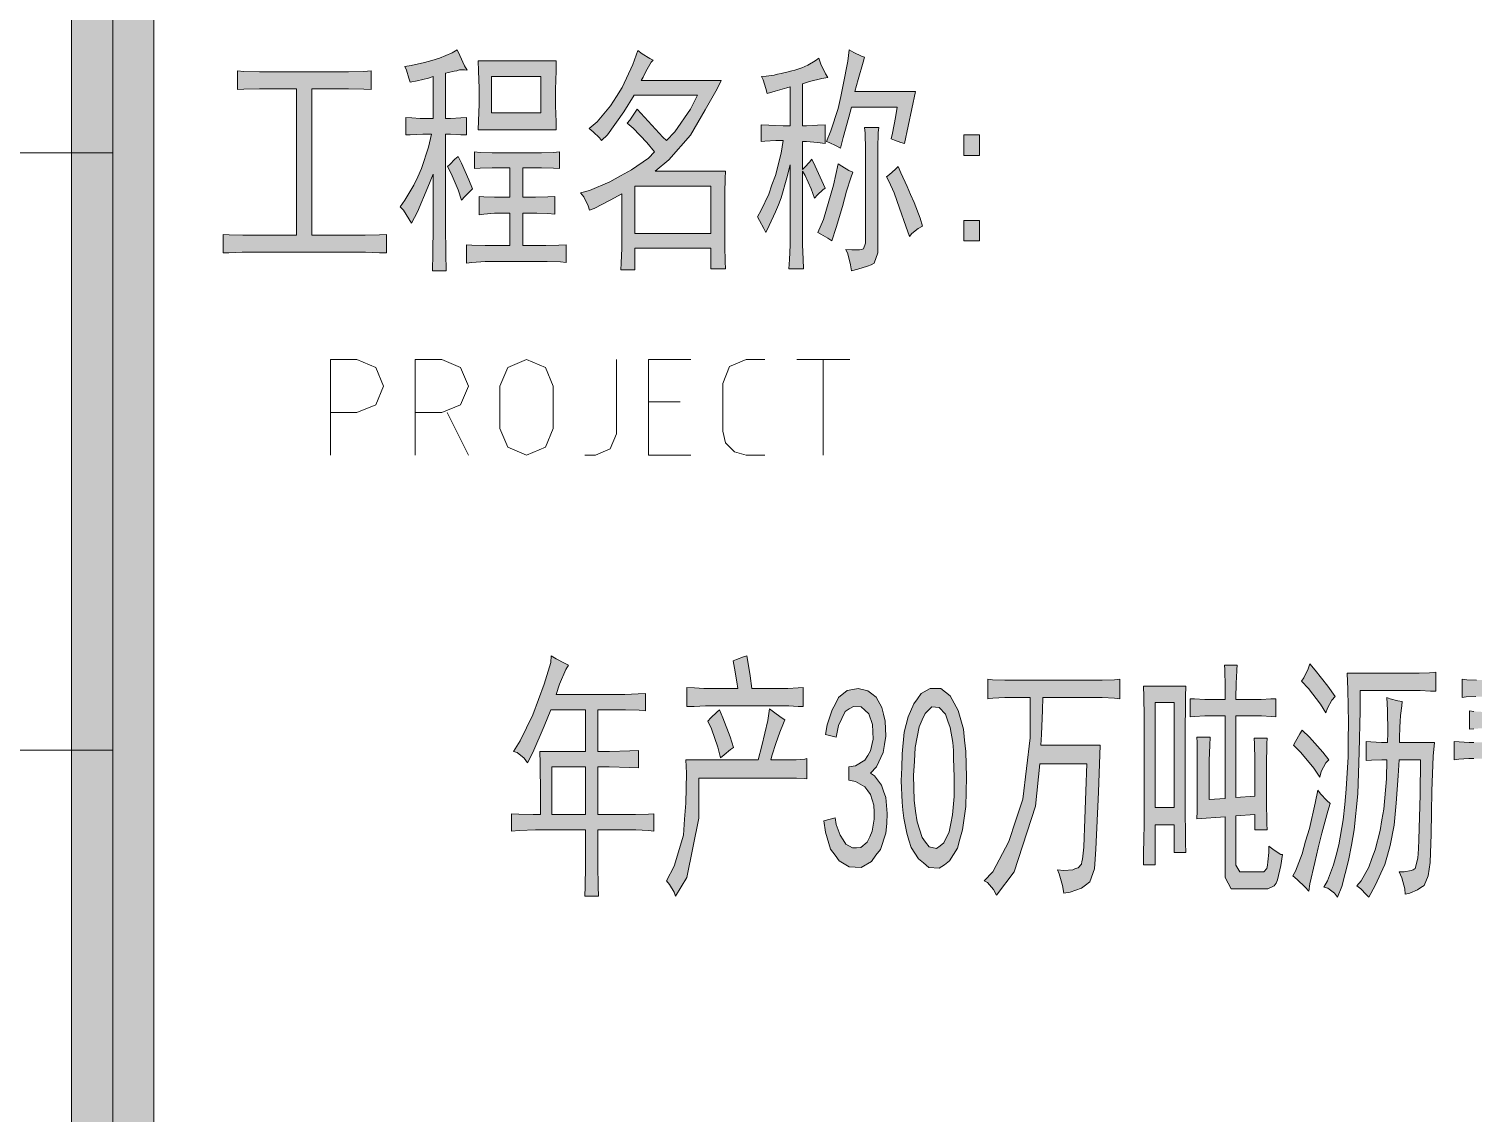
# Model space of a CAD drawing. Header units: millimetres. Extents: x 0 to 829, y 0 to 586.
# Drawn here: x 768.95 to 786.23, y 79.71 to 92.67 of the extents above; entities that cross this region are included whole.
import ezdxf

# ---------------------------------------------------------------- set-up
doc = ezdxf.new("R2010")
doc.units = ezdxf.units.MM

msp = doc.modelspace()

# ---------------------------------------------------------------- hatches: boundary and pattern name
h = msp.add_hatch(color=0)
h.dxf.hatch_style = 2
h.paths.add_polyline_path([(770.449028, 9.860139), (769.464778, 9.860139), (769.464778, 575.772139), (770.449028, 575.772139)])
h = msp.add_hatch(color=0)
h.dxf.hatch_style = 2
h.paths.add_polyline_path([(773.451167, 92.223167), (773.52525, 92.237278), (773.684, 92.272556), (773.772194, 92.29725), (773.863917, 92.321944), (774.015611, 92.385444), (774.075583, 92.42425), (774.107333, 92.353694), (774.163778, 92.230222), (774.195528, 92.180833), (774.163778, 92.184361), (774.103806, 92.184361), (774.072056, 92.173778), (774.040306, 92.166722), (773.973278, 92.152611), (773.934472, 92.145556), (773.934472, 91.602278), (773.994444, 91.602278), (774.117917, 91.609333), (774.184944, 91.612861), (774.184944, 91.404722), (774.117917, 91.40825), (773.994444, 91.415306), (773.934472, 91.415306), (773.934472, 90.438111), (773.934472, 90.314639), (773.941528, 89.986556), (773.945056, 89.781944), (773.77925, 89.781944), (773.782778, 89.986556), (773.786306, 90.311111), (773.786306, 90.427528), (773.786306, 90.935528), (773.726333, 90.780306), (773.599333, 90.4875), (773.528778, 90.349917), (773.497028, 90.402833), (773.433528, 90.505139), (773.394722, 90.547472), (773.451167, 90.625083), (773.557, 90.805), (773.602861, 90.903778), (773.648722, 91.002556), (773.733389, 91.260083), (773.768667, 91.415306), (773.666361, 91.415306), (773.511139, 91.40825), (773.46175, 91.404722), (773.46175, 91.612861), (773.532306, 91.609333), (773.634611, 91.602278), (773.669889, 91.602278), (773.786306, 91.602278), (773.786306, 92.103222), (773.733389, 92.085583), (773.595806, 92.053833), (773.511139, 92.036194), (773.497028, 92.085583), (773.468806, 92.180833)])
h = msp.add_hatch(color=0)
h.paths.add_polyline_path([(776.418028, 92.300778), (776.396861, 92.276083), (776.361583, 92.219639), (776.347472, 92.191417), (776.333361, 92.163194), (776.298083, 92.096167), (776.276917, 92.057361), (777.232944, 92.057361), (777.183556, 91.958583), (777.042444, 91.704583), (776.95425, 91.552889), (776.866056, 91.401194), (776.608528, 91.108389), (776.442722, 90.970806), (777.282333, 90.970806), (777.278806, 90.886139), (777.275278, 90.713278), (777.275278, 90.625083), (777.275278, 90.17), (777.275278, 90.07475), (777.278806, 89.891306), (777.282333, 89.803111), (777.109472, 89.803111), (777.109472, 90.050056), (776.199306, 90.050056), (776.199306, 89.792528), (776.0335, 89.792528), (776.037028, 89.870139), (776.044083, 90.050056), (776.044083, 90.148833), (776.044083, 90.702694), (775.9065, 90.625083), (775.712472, 90.526306), (775.659556, 90.505139), (775.641917, 90.558056), (775.589, 90.663889), (775.550194, 90.713278), (775.659556, 90.7415), (775.899444, 90.843806), (776.029972, 90.914361), (776.1605, 90.988444), (776.361583, 91.129556), (776.435667, 91.203639), (776.343944, 91.313), (776.181667, 91.485861), (776.107583, 91.545833), (776.139333, 91.581111), (776.195778, 91.665778), (776.227528, 91.715167), (776.358056, 91.570528), (776.534444, 91.380028), (776.576778, 91.337694), (776.679083, 91.443528), (776.866056, 91.715167), (776.950722, 91.880972), (776.19225, 91.880972), (776.068778, 91.679889), (775.871222, 91.40825), (775.800667, 91.337694), (775.775972, 91.369444), (775.701889, 91.443528), (775.6525, 91.482333), (775.74775, 91.563472), (775.910028, 91.753972), (775.980583, 91.863333), (776.047611, 91.972694), (776.174611, 92.247861), (776.234583, 92.413667), (776.2875, 92.374861), (776.379222, 92.318417)])
h.paths.add_polyline_path([(777.109472, 90.226444), (777.109472, 90.790889), (776.199306, 90.790889), (776.199306, 90.226444)])
h = msp.add_hatch(color=0)
h.dxf.hatch_style = 2
h.paths.add_polyline_path([(778.947444, 92.336056), (778.929806, 92.276083), (778.869833, 92.067944), (778.831028, 91.923306), (779.55775, 91.923306), (779.423694, 91.302417), (779.381361, 91.313), (779.30375, 91.341222), (779.264944, 91.358861), (779.282583, 91.425889), (779.317861, 91.612861), (779.339028, 91.736333), (778.792222, 91.736333), (778.760472, 91.619917), (778.693444, 91.3765), (778.658167, 91.245972), (778.608778, 91.274194), (778.524111, 91.313), (778.492361, 91.327111), (778.545278, 91.454111), (778.629944, 91.722222), (778.661694, 91.863333), (778.693444, 92.004444), (778.746361, 92.286667), (778.764, 92.42425), (778.820444, 92.3925), (778.912167, 92.346639)])
h = msp.add_hatch(color=0)
h.paths.add_polyline_path([(775.260917, 92.290194), (775.257389, 92.17025), (775.250333, 91.948), (775.250333, 91.845694), (775.250333, 91.753972), (775.257389, 91.563472), (775.260917, 91.468222), (774.326056, 91.468222), (774.329583, 91.574056), (774.336639, 91.775139), (774.336639, 91.870389), (774.336639, 91.962111), (774.329583, 92.173778), (774.326056, 92.290194)])
h.paths.add_polyline_path([(775.077472, 91.669306), (775.077472, 92.103222), (774.484806, 92.103222), (774.484806, 91.669306)])
h = msp.add_hatch(color=0)
h.dxf.hatch_style = 2
h.paths.add_polyline_path([(777.666861, 90.427528), (777.712722, 90.505139), (777.800917, 90.695639), (777.839722, 90.808528), (777.882056, 90.921417), (777.949083, 91.186), (777.973778, 91.337694), (777.885583, 91.337694), (777.755056, 91.330639), (777.709194, 91.327111), (777.709194, 91.524667), (777.800917, 91.521139), (777.973778, 91.514083), (778.058444, 91.514083), (778.058444, 91.97975), (778.016111, 91.969167), (777.878528, 91.930361), (777.783278, 91.902139), (777.765639, 91.962111), (777.733889, 92.064417), (777.71625, 92.103222), (777.769167, 92.10675), (777.867944, 92.120861), (777.90675, 92.131444), (777.949083, 92.1385), (778.03375, 92.159667), (778.076083, 92.17025), (778.114889, 92.180833), (778.196028, 92.209056), (778.231306, 92.223167), (778.270111, 92.240806), (778.354778, 92.290194), (778.400639, 92.325472), (778.425333, 92.251389), (778.47825, 92.134972), (778.506472, 92.092639), (778.435917, 92.082056), (778.28775, 92.04325), (778.206611, 92.015028), (778.206611, 91.514083), (778.252472, 91.514083), (778.386528, 91.521139), (778.474722, 91.524667), (778.474722, 91.302417), (778.386528, 91.313), (778.252472, 91.327111), (778.206611, 91.327111), (778.206611, 90.991972), (778.231306, 91.020194), (778.28775, 91.080167), (778.315972, 91.115444), (778.358306, 91.030778), (778.435917, 90.857917), (778.474722, 90.769722), (778.4465, 90.748556), (778.383, 90.688583), (778.347722, 90.649778), (778.308917, 90.759139), (778.238361, 90.921417), (778.206611, 90.970806), (778.206611, 90.148833), (778.206611, 90.092389), (778.213667, 89.919528), (778.217194, 89.803111), (778.040806, 89.803111), (778.047861, 89.916), (778.058444, 90.088861), (778.058444, 90.148833), (778.058444, 91.048417), (778.019639, 90.893194), (777.949083, 90.653306), (777.917333, 90.568639), (777.882056, 90.4875), (777.807972, 90.321694), (777.765639, 90.237028), (777.740944, 90.286417), (777.691556, 90.381667)])
h = msp.add_hatch(color=0)
h.dxf.hatch_style = 2
h.paths.add_polyline_path([(772.678583, 92.159667), (772.777361, 92.159667), (772.960806, 92.163194), (773.045472, 92.17025), (773.045472, 91.948), (772.960806, 91.951528), (772.777361, 91.958583), (772.678583, 91.958583), (772.336389, 91.958583), (772.336389, 90.205278), (772.879667, 90.205278), (772.974917, 90.205278), (773.147778, 90.208806), (773.228917, 90.215861), (773.228917, 89.993611), (773.147778, 89.997139), (772.978444, 90.004194), (772.886722, 90.004194), (771.595556, 90.004194), (771.503833, 90.004194), (771.345083, 89.997139), (771.278056, 89.993611), (771.278056, 90.215861), (771.348611, 90.208806), (771.510889, 90.205278), (771.602611, 90.205278), (772.152944, 90.205278), (772.152944, 91.958583), (771.821333, 91.958583), (771.711972, 91.958583), (771.525, 91.951528), (771.447389, 91.948), (771.447389, 92.17025), (771.525, 92.163194), (771.711972, 92.159667), (771.821333, 92.159667)])
h = msp.add_hatch(color=0)
h.dxf.hatch_style = 2
h.paths.add_polyline_path([(779.116778, 91.492917), (779.109722, 91.436472), (779.106194, 91.242444), (779.106194, 91.104861), (779.106194, 90.102972), (779.106194, 89.997139), (779.063861, 89.873667), (779.025056, 89.8525), (778.982722, 89.834861), (778.866306, 89.799583), (778.792222, 89.781944), (778.778111, 89.8525), (778.746361, 89.983028), (778.725194, 90.035944), (778.79575, 90.032417), (778.887472, 90.032417), (778.912167, 90.035944), (778.933333, 90.043), (778.958028, 90.110028), (778.958028, 90.17), (778.958028, 91.104861), (778.958028, 91.231861), (778.9545, 91.425889), (778.947444, 91.492917)])
h = msp.add_hatch(color=0)
h.dxf.hatch_style = 2
h.paths.add_polyline_path([(780.323278, 91.157778), (780.132778, 91.157778), (780.132778, 91.404722), (780.323278, 91.404722)])
h = msp.add_hatch(color=0)
h.dxf.hatch_style = 2
h.paths.add_polyline_path([(775.0175, 91.193056), (775.084528, 91.193056), (775.225639, 91.196583), (775.299722, 91.203639), (775.299722, 91.002556), (775.225639, 91.009611), (775.084528, 91.013139), (775.0175, 91.013139), (774.85875, 91.013139), (774.85875, 90.660361), (774.950472, 90.660361), (775.013972, 90.660361), (775.158611, 90.663889), (775.243278, 90.670944), (775.243278, 90.459278), (775.158611, 90.466333), (775.028083, 90.469861), (774.975167, 90.469861), (774.85875, 90.469861), (774.85875, 90.081806), (775.059833, 90.081806), (775.133917, 90.081806), (775.292667, 90.088861), (775.377333, 90.092389), (775.377333, 89.880722), (775.310306, 89.887778), (775.151556, 89.891306), (775.059833, 89.891306), (774.502444, 89.891306), (774.410722, 89.891306), (774.251972, 89.880722), (774.184944, 89.870139), (774.184944, 90.092389), (774.251972, 90.088861), (774.410722, 90.081806), (774.502444, 90.081806), (774.703528, 90.081806), (774.703528, 90.469861), (774.583583, 90.469861), (774.520083, 90.469861), (774.393083, 90.459278), (774.336639, 90.448694), (774.336639, 90.670944), (774.393083, 90.663889), (774.520083, 90.660361), (774.583583, 90.660361), (774.703528, 90.660361), (774.703528, 91.013139), (774.569472, 91.013139), (774.495389, 91.013139), (774.35075, 91.009611), (774.283722, 91.002556), (774.283722, 91.203639), (774.35075, 91.196583), (774.495389, 91.193056), (774.569472, 91.193056)])
h = msp.add_hatch(color=0)
h.dxf.hatch_style = 2
h.paths.add_polyline_path([(774.086167, 91.147194), (774.1285, 91.066056), (774.213167, 90.8685), (774.259028, 90.759139), (774.234333, 90.737972), (774.167306, 90.670944), (774.1285, 90.625083), (774.086167, 90.748556), (774.0015, 90.946111), (773.959167, 91.02725), (773.987389, 91.051944), (774.047361, 91.115444)])
h = msp.add_hatch(color=0)
h.dxf.hatch_style = 2
h.paths.add_polyline_path([(778.806333, 90.960222), (778.781639, 90.893194), (778.73225, 90.734444), (778.707556, 90.642722), (778.682861, 90.551), (778.608778, 90.297), (778.555861, 90.13825), (778.506472, 90.17), (778.425333, 90.219389), (778.390056, 90.237028), (778.457083, 90.39225), (778.577028, 90.805), (778.633472, 91.059), (778.675806, 91.030778), (778.760472, 90.981389)])
h = msp.add_hatch(color=0)
h.dxf.hatch_style = 2
h.paths.add_polyline_path([(779.349611, 91.02725), (779.381361, 90.953167), (779.455444, 90.787361), (779.497778, 90.692111), (779.540111, 90.596861), (779.610667, 90.409889), (779.638889, 90.314639), (779.5895, 90.286417), (779.511889, 90.226444), (779.483667, 90.191167), (779.441333, 90.314639), (779.363722, 90.529833), (779.331972, 90.621556), (779.300222, 90.713278), (779.236722, 90.854389), (779.2085, 90.903778), (779.243778, 90.932), (779.314333, 90.991972)])
h = msp.add_hatch(color=0)
h.dxf.hatch_style = 2
h.paths.add_polyline_path([(780.323278, 90.13825), (780.132778, 90.13825), (780.132778, 90.381667), (780.323278, 90.381667)])
h = msp.add_hatch(color=0)
h.paths.add_polyline_path([(774.749389, 84.031667), (774.827, 84.158667), (774.978694, 84.469111), (775.04925, 84.652556), (775.116278, 84.836), (775.193889, 85.097056), (775.200944, 85.174667), (775.257389, 85.139389), (775.359694, 85.086472), (775.405556, 85.065306), (775.373806, 85.012389), (775.299722, 84.836), (775.260917, 84.712528), (775.998222, 84.712528), (776.079361, 84.712528), (776.241639, 84.719583), (776.326306, 84.726639), (776.326306, 84.5185), (776.252222, 84.525556), (776.086417, 84.529083), (775.998222, 84.529083), (775.758333, 84.529083), (775.758333, 84.031667), (775.895917, 84.031667), (776.139333, 84.038722), (776.245167, 84.04225), (776.245167, 83.837639), (776.135806, 83.841167), (775.892389, 83.848222), (775.758333, 83.848222), (775.758333, 83.276722), (776.12875, 83.276722), (776.209889, 83.276722), (776.361583, 83.28025), (776.428611, 83.287306), (776.428611, 83.079167), (776.365111, 83.086222), (776.213417, 83.093278), (776.12875, 83.093278), (775.758333, 83.093278), (775.758333, 82.811056), (775.758333, 82.673472), (775.761861, 82.415944), (775.765389, 82.299528), (775.603111, 82.299528), (775.606639, 82.415944), (775.610167, 82.659361), (775.610167, 82.789889), (775.610167, 83.093278), (775.11275, 83.093278), (775.010444, 83.093278), (774.816417, 83.086222), (774.724694, 83.079167), (774.724694, 83.287306), (774.812889, 83.28025), (774.98575, 83.276722), (775.070417, 83.276722), (775.070417, 83.513083), (775.066889, 83.890556), (775.063361, 84.031667), (775.610167, 84.031667), (775.610167, 84.529083), (775.193889, 84.529083), (775.116278, 84.335056), (774.978694, 84.017556), (774.915194, 83.897611), (774.876389, 83.950528), (774.791722, 84.017556)])
h.paths.add_polyline_path([(775.610167, 83.276722), (775.610167, 83.848222), (775.208, 83.848222), (775.208, 83.276722)])
h = msp.add_hatch(color=0)
h.dxf.hatch_style = 2
h.paths.add_polyline_path([(777.539861, 85.174667), (777.546917, 85.132333), (777.578667, 84.938306), (777.599833, 84.786611), (777.963194, 84.786611), (778.030222, 84.786611), (778.153694, 84.793667), (778.213667, 84.797194), (778.213667, 84.567889), (778.153694, 84.571417), (778.040806, 84.578472), (777.987889, 84.578472), (777.102417, 84.578472), (777.045972, 84.578472), (776.908389, 84.571417), (776.823722, 84.567889), (776.823722, 84.797194), (776.911917, 84.793667), (777.024806, 84.786611), (777.0495, 84.786611), (777.4305, 84.786611), (777.419917, 84.864222), (777.391694, 85.030028), (777.374056, 85.114694), (777.416389, 85.132333), (777.501056, 85.164083)])
h = msp.add_hatch(color=0)
h.dxf.hatch_style = 2
h.paths.add_polyline_path([(783.695833, 82.592333), (783.724056, 82.592333), (783.759333, 82.631139), (783.766389, 82.673472), (783.769917, 82.712278), (783.7805, 82.825167), (783.784028, 82.89925), (783.847528, 82.849861), (783.925139, 82.800472), (783.946306, 82.800472), (783.925139, 82.666417), (783.886333, 82.497083), (783.868694, 82.458278), (783.847528, 82.423), (783.769917, 82.387722), (783.709944, 82.387722), (783.410083, 82.387722), (783.332472, 82.387722), (783.258389, 82.525306), (783.258389, 82.666417), (783.258389, 83.252028), (782.919722, 83.227333), (782.92325, 83.319056), (782.926778, 83.573056), (782.926778, 83.738861), (782.926778, 83.908194), (782.92325, 84.141028), (782.919722, 84.201), (783.082, 84.201), (783.074944, 84.10575), (783.067889, 83.922306), (783.067889, 83.837639), (783.067889, 83.456639), (783.258389, 83.47075), (783.258389, 84.458528), (783.089056, 84.458528), (783.014972, 84.458528), (782.8915, 84.451472), (782.842111, 84.444417), (782.842111, 84.663139), (782.8915, 84.659611), (783.014972, 84.652556), (783.089056, 84.652556), (783.258389, 84.652556), (783.258389, 84.80425), (783.254861, 85.012389), (783.251333, 85.065306), (783.403028, 85.065306), (783.3995, 85.012389), (783.395972, 84.906556), (783.392444, 84.860694), (783.392444, 84.811306), (783.388917, 84.705472), (783.388917, 84.652556), (783.628806, 84.652556), (783.688778, 84.652556), (783.805194, 84.659611), (783.865167, 84.663139), (783.865167, 84.444417), (783.808722, 84.451472), (783.695833, 84.458528), (783.635861, 84.458528), (783.388917, 84.458528), (783.388917, 83.481333), (783.614694, 83.495444), (783.614694, 83.798833), (783.614694, 83.925833), (783.611167, 84.123389), (783.607639, 84.190417), (783.762861, 84.190417), (783.759333, 84.126917), (783.755806, 83.858806), (783.755806, 83.654194), (783.755806, 83.446056), (783.759333, 83.167361), (783.762861, 83.093278), (783.614694, 83.093278), (783.614694, 83.276722), (783.388917, 83.262611), (783.388917, 82.751083), (783.388917, 82.673472), (783.434778, 82.592333), (783.484167, 82.592333)])
h = msp.add_hatch(color=0)
h.dxf.hatch_style = 2
h.paths.add_polyline_path([(784.274389, 85.079417), (784.337889, 85.005333), (784.489583, 84.811306), (784.57425, 84.687833), (784.535444, 84.6455), (784.482528, 84.55025), (784.464889, 84.493806), (784.401389, 84.596111), (784.25675, 84.786611), (784.172083, 84.871278), (784.200306, 84.913611), (784.253222, 85.019444)])
h = msp.add_hatch(color=0)
h.dxf.hatch_style = 2
h.paths.add_polyline_path([(784.602472, 82.288944), (784.567194, 82.338333), (784.486056, 82.398306), (784.440194, 82.408889), (784.482528, 82.482972), (784.556611, 82.677), (784.588361, 82.793417), (784.620111, 82.913361), (784.673028, 83.213222), (784.690667, 83.396667), (784.708306, 83.580111), (784.729472, 83.968167), (784.729472, 84.172778), (784.733, 84.373861), (784.725944, 84.7725), (784.718889, 84.970056), (785.530278, 84.970056), (785.579667, 84.970056), (785.703139, 84.973583), (785.78075, 84.980639), (785.78075, 84.751333), (785.71725, 84.754861), (785.593778, 84.761917), (785.530278, 84.761917), (784.874111, 84.761917), (784.874111, 84.5185), (784.863528, 84.024611), (784.852944, 83.774139), (784.845889, 83.523667), (784.803556, 83.093278), (784.771806, 82.909833), (784.736528, 82.726389), (784.655389, 82.415944)])
h = msp.add_hatch(color=0)
h.dxf.hatch_style = 2
h.paths.add_polyline_path([(786.892, 85.139389), (786.888472, 85.079417), (786.884944, 84.952417), (786.884944, 84.885389), (787.287111, 84.885389), (787.350611, 84.885389), (787.470556, 84.888917), (787.527, 84.895972), (787.527, 84.67725), (787.470556, 84.684306), (787.354139, 84.687833), (787.294167, 84.687833), (786.884944, 84.687833), (786.884944, 84.504389), (787.234194, 84.504389), (787.280056, 84.504389), (787.382361, 84.511444), (787.438806, 84.5185), (787.438806, 84.299778), (787.382361, 84.303306), (787.280056, 84.310361), (787.234194, 84.310361), (786.884944, 84.310361), (786.884944, 84.141028), (787.371778, 84.141028), (787.442333, 84.141028), (787.569333, 84.148083), (787.629306, 84.151611), (787.629306, 83.932889), (787.572861, 83.939944), (787.445861, 83.947), (787.371778, 83.947), (786.232306, 83.947), (786.175861, 83.947), (786.055917, 83.939944), (785.999472, 83.932889), (785.999472, 84.151611), (786.059444, 84.148083), (786.179389, 84.141028), (786.232306, 84.141028), (786.736778, 84.141028), (786.736778, 84.310361), (786.401639, 84.310361), (786.341667, 84.310361), (786.232306, 84.303306), (786.182917, 84.299778), (786.182917, 84.5185), (786.232306, 84.511444), (786.341667, 84.504389), (786.401639, 84.504389), (786.736778, 84.504389), (786.736778, 84.687833), (786.3205, 84.687833), (786.257, 84.687833), (786.144111, 84.684306), (786.094722, 84.67725), (786.094722, 84.895972), (786.151167, 84.888917), (786.264056, 84.885389), (786.3205, 84.885389), (786.736778, 84.885389), (786.736778, 84.955944), (786.73325, 85.086472), (786.729722, 85.139389)])
h = msp.add_hatch(color=0)
h.dxf.hatch_style = 2
h.paths.add_polyline_path([(781.328694, 82.338333), (781.314583, 82.430056), (781.275778, 82.567639), (781.254611, 82.617028), (781.332222, 82.609972), (781.438056, 82.617028), (781.469806, 82.631139), (781.501556, 82.641722), (781.540361, 82.684056), (781.547417, 82.715806), (781.554472, 82.744028), (781.568583, 82.888667), (781.572111, 83.001556), (781.579167, 83.114444), (781.593278, 83.555417), (781.603861, 83.8835), (781.042944, 83.8835), (780.993556, 83.379028), (780.736028, 82.592333), (780.524361, 82.313639), (780.489083, 82.380667), (780.418528, 82.465333), (780.376194, 82.482972), (780.482028, 82.592333), (780.672528, 82.955694), (780.757194, 83.209694), (780.841861, 83.460167), (780.926528, 84.193944), (780.926528, 84.67725), (780.707806, 84.67725), (780.626667, 84.67725), (780.482028, 84.670194), (780.422056, 84.663139), (780.422056, 84.895972), (780.4785, 84.888917), (780.626667, 84.885389), (780.714861, 84.885389), (781.706167, 84.885389), (781.787306, 84.885389), (781.935472, 84.888917), (781.998972, 84.895972), (781.998972, 84.663139), (781.935472, 84.670194), (781.787306, 84.67725), (781.706167, 84.67725), (781.078222, 84.67725), (781.074694, 84.525556), (781.064111, 84.236278), (781.057056, 84.10575), (781.766139, 84.10575), (781.744972, 83.544833), (781.713222, 82.863972), (781.706167, 82.744028), (781.699111, 82.627611), (781.642667, 82.472389), (781.58975, 82.433583), (781.540361, 82.398306), (781.406306, 82.348917)])
h = msp.add_hatch(color=0)
h.paths.add_polyline_path([(782.789194, 84.811306), (782.785667, 84.687833), (782.782139, 84.183361), (782.782139, 83.798833), (782.782139, 83.421361), (782.785667, 82.934528), (782.789194, 82.825167), (782.651611, 82.825167), (782.651611, 83.15325), (782.422306, 83.15325), (782.422306, 82.677), (782.284722, 82.677), (782.284722, 82.789889), (782.28825, 83.012139), (782.291778, 83.128556), (782.291778, 84.324472), (782.291778, 84.444417), (782.28825, 84.687833), (782.284722, 84.811306)])
h.paths.add_polyline_path([(782.651611, 83.361389), (782.651611, 84.617278), (782.422306, 84.617278), (782.422306, 83.361389)])
h = msp.add_hatch(color=0)
h.dxf.hatch_style = 2
h.paths.add_polyline_path([(778.460611, 83.202639), (778.594667, 83.237917), (778.608778, 83.160306), (778.654639, 83.029778), (778.689917, 82.976861), (778.721667, 82.923944), (778.802806, 82.878083), (778.852194, 82.878083), (778.901583, 82.881611), (778.979194, 82.948639), (779.010944, 83.012139), (779.039167, 83.079167), (779.063861, 83.223806), (779.060333, 83.304944), (779.056806, 83.389611), (779.018, 83.516611), (778.98625, 83.562472), (778.950972, 83.608333), (778.838083, 83.671833), (778.760472, 83.689472), (778.760472, 83.848222), (778.838083, 83.858806), (778.950972, 83.925833), (778.98625, 83.982278), (779.018, 84.038722), (779.04975, 84.179833), (779.046222, 84.268028), (779.042694, 84.356222), (778.996833, 84.483222), (778.950972, 84.525556), (778.908639, 84.564361), (778.813389, 84.571417), (778.764, 84.543194), (778.714611, 84.511444), (778.637, 84.342111), (778.608778, 84.201), (778.47825, 84.236278), (778.499417, 84.349167), (778.559389, 84.529083), (778.598194, 84.603167), (778.637, 84.67725), (778.739306, 84.761917), (778.806333, 84.7725), (778.869833, 84.786611), (778.98625, 84.758389), (779.035639, 84.719583), (779.085028, 84.680778), (779.155583, 84.557306), (779.173222, 84.476167), (779.194389, 84.395028), (779.201444, 84.215111), (779.187333, 84.116333), (779.169694, 84.017556), (779.088556, 83.848222), (779.018, 83.774139), (779.067389, 83.738861), (779.148528, 83.6295), (779.173222, 83.555417), (779.201444, 83.481333), (779.219083, 83.290833), (779.212028, 83.170889), (779.201444, 83.054472), (779.137944, 82.860444), (779.0815, 82.789889), (779.028583, 82.715806), (778.905111, 82.64525), (778.834556, 82.648778), (778.764, 82.652306), (778.644056, 82.722861), (778.594667, 82.793417), (778.54175, 82.863972), (778.47825, 83.068583)])
h = msp.add_hatch(color=0)
h.paths.add_polyline_path([(779.391944, 83.841167), (779.395472, 84.003444), (779.420167, 84.260972), (779.444861, 84.352694), (779.469556, 84.447944), (779.536583, 84.603167), (779.578917, 84.663139), (779.624778, 84.726639), (779.730611, 84.786611), (779.797639, 84.786611), (779.861139, 84.786611), (779.9705, 84.698417), (780.019889, 84.610222), (780.06575, 84.522028), (780.12925, 84.299778), (780.143361, 84.165722), (780.157472, 84.031667), (780.168056, 83.72475), (780.161, 83.548361), (780.157472, 83.3755), (780.118667, 83.093278), (780.086917, 82.983917), (780.058694, 82.874556), (779.963444, 82.722861), (779.903472, 82.677), (779.839972, 82.634667), (779.7165, 82.64525), (779.653, 82.698167), (779.593028, 82.747556), (779.504833, 82.885139), (779.476611, 82.969806), (779.451917, 83.054472), (779.416639, 83.234389), (779.406056, 83.329639), (779.395472, 83.424889), (779.384889, 83.678889)])
h.paths.add_polyline_path([(779.543639, 83.91525), (779.533056, 83.745917), (779.540111, 83.449583), (779.55775, 83.319056), (779.575389, 83.188528), (779.635361, 83.001556), (779.677694, 82.945111), (779.720028, 82.892194), (779.808222, 82.871028), (779.850556, 82.902778), (779.896417, 82.938056), (779.959917, 83.072111), (779.977556, 83.170889), (779.998722, 83.273194), (780.019889, 83.491917), (780.019889, 83.611861), (780.019889, 83.728278), (780.012833, 83.947), (780.009306, 84.04225), (780.00225, 84.141028), (779.9705, 84.317417), (779.942278, 84.395028), (779.914056, 84.476167), (779.839972, 84.557306), (779.797639, 84.560833), (779.751778, 84.564361), (779.670639, 84.48675), (779.635361, 84.409139), (779.600083, 84.328), (779.554222, 84.081056)])
h = msp.add_hatch(color=0)
h.dxf.hatch_style = 2
h.paths.add_polyline_path([(785.413861, 82.324222), (785.406806, 82.387722), (785.371528, 82.521778), (785.339778, 82.592333), (785.39975, 82.592333), (785.484417, 82.606444), (785.509111, 82.617028), (785.533806, 82.631139), (785.565556, 82.754611), (785.572611, 82.8675), (785.576139, 82.980389), (785.59025, 83.513083), (785.597306, 83.932889), (785.339778, 83.932889), (785.329194, 83.738861), (785.3045, 83.414306), (785.293917, 83.28025), (785.279806, 83.149722), (785.233944, 82.906306), (785.202194, 82.793417), (785.170444, 82.680528), (785.054028, 82.430056), (784.976417, 82.288944), (784.948194, 82.320694), (784.881167, 82.387722), (784.835306, 82.423), (784.888222, 82.482972), (784.976417, 82.648778), (785.015222, 82.751083), (785.054028, 82.856917), (785.114, 83.086222), (785.135167, 83.213222), (785.156333, 83.34375), (785.188083, 83.703583), (785.195139, 83.932889), (785.131639, 83.932889), (785.008167, 83.925833), (784.944667, 83.922306), (784.944667, 84.151611), (785.001111, 84.148083), (785.128111, 84.141028), (785.202194, 84.141028), (785.205722, 84.257444), (785.202194, 84.525556), (785.195139, 84.67725), (785.233944, 84.663139), (785.325667, 84.638444), (785.378583, 84.627861), (785.371528, 84.578472), (785.357417, 84.462056), (785.353889, 84.3915), (785.350361, 84.320944), (785.346833, 84.193944), (785.346833, 84.141028), (785.763111, 84.141028), (785.749, 83.975222), (785.731361, 83.555417), (785.727833, 83.301417), (785.724306, 83.043889), (785.710194, 82.705222), (785.699611, 82.624083), (785.689028, 82.542944), (785.639639, 82.430056), (785.600833, 82.405361), (785.562028, 82.377139), (785.470306, 82.338333)])
h = msp.add_hatch(color=0)
h.dxf.hatch_style = 2
h.paths.add_polyline_path([(777.994944, 84.409139), (777.977306, 84.370333), (777.934972, 84.2645), (777.910278, 84.193944), (777.885583, 84.126917), (777.84325, 83.992861), (777.825611, 83.932889), (778.051389, 83.932889), (778.129, 83.932889), (778.231306, 83.939944), (778.256, 83.947), (778.256, 83.703583), (778.227778, 83.707111), (778.132528, 83.714167), (778.0655, 83.714167), (776.964833, 83.714167), (776.964833, 83.234389), (776.823722, 82.525306), (776.686139, 82.299528), (776.672028, 82.348917), (776.615583, 82.440639), (776.576778, 82.482972), (776.672028, 82.659361), (776.781389, 83.029778), (776.7955, 83.220278), (776.809611, 83.414306), (776.816667, 83.770611), (776.809611, 83.932889), (777.673917, 83.932889), (777.719778, 84.098694), (777.790333, 84.402083), (777.8115, 84.543194), (777.857361, 84.504389), (777.949083, 84.437361)])
h = msp.add_hatch(color=0)
h.dxf.hatch_style = 2
h.paths.add_polyline_path([(777.211778, 84.529083), (777.254111, 84.433833), (777.338778, 84.208056), (777.381111, 84.081056), (777.342306, 84.056361), (777.268222, 83.992861), (777.225889, 83.957583), (777.194139, 84.084583), (777.116528, 84.303306), (777.074194, 84.395028), (777.109472, 84.433833), (777.180028, 84.500861)])
h = msp.add_hatch(color=0)
h.dxf.hatch_style = 2
h.paths.add_polyline_path([(784.179139, 84.285667), (784.267333, 84.201), (784.426083, 84.024611), (784.500167, 83.932889), (784.464889, 83.897611), (784.408444, 83.791778), (784.390806, 83.72475), (784.32025, 83.830583), (784.165028, 84.017556), (784.076833, 84.10575), (784.101528, 84.151611), (784.154444, 84.243333)])
h = msp.add_hatch(color=0)
h.dxf.hatch_style = 2
h.paths.add_polyline_path([(784.514278, 83.410778), (784.486056, 83.319056), (784.4155, 83.054472), (784.373167, 82.878083), (784.330833, 82.705222), (784.274389, 82.447694), (784.260278, 82.363028), (784.217944, 82.408889), (784.122694, 82.500611), (784.069778, 82.542944), (784.101528, 82.599389), (784.179139, 82.807528), (784.221472, 82.959222), (784.267333, 83.110917), (784.337889, 83.414306), (784.369639, 83.569528), (784.401389, 83.523667), (784.475472, 83.446056)])

# ---------------------------------------------------------------- linework, layer by layer
at = {"color": 0, "lineweight": 0}
for points in [[(770.449028, 9.860139), (769.464778, 9.860139), (769.464778, 575.772139), (770.449028, 575.772139)], [(773.451167, 92.223167), (773.52525, 92.237278), (773.684, 92.272556), (773.772194, 92.29725), (773.863917, 92.321944), (774.015611, 92.385444), (774.075583, 92.42425), (774.107333, 92.353694), (774.163778, 92.230222), (774.195528, 92.180833), (774.163778, 92.184361), (774.103806, 92.184361), (774.072056, 92.173778), (774.040306, 92.166722), (773.973278, 92.152611), (773.934472, 92.145556), (773.934472, 91.602278), (773.994444, 91.602278), (774.117917, 91.609333), (774.184944, 91.612861), (774.184944, 91.404722), (774.117917, 91.40825), (773.994444, 91.415306), (773.934472, 91.415306), (773.934472, 90.438111), (773.934472, 90.314639), (773.941528, 89.986556), (773.945056, 89.781944), (773.77925, 89.781944), (773.782778, 89.986556), (773.786306, 90.311111), (773.786306, 90.427528), (773.786306, 90.935528), (773.726333, 90.780306), (773.599333, 90.4875), (773.528778, 90.349917), (773.497028, 90.402833), (773.433528, 90.505139), (773.394722, 90.547472), (773.451167, 90.625083), (773.557, 90.805), (773.602861, 90.903778), (773.648722, 91.002556), (773.733389, 91.260083), (773.768667, 91.415306), (773.666361, 91.415306), (773.511139, 91.40825), (773.46175, 91.404722), (773.46175, 91.612861), (773.532306, 91.609333), (773.634611, 91.602278), (773.669889, 91.602278), (773.786306, 91.602278), (773.786306, 92.103222), (773.733389, 92.085583), (773.595806, 92.053833), (773.511139, 92.036194), (773.497028, 92.085583), (773.468806, 92.180833)], [(776.418028, 92.300778), (776.396861, 92.276083), (776.361583, 92.219639), (776.347472, 92.191417), (776.333361, 92.163194), (776.298083, 92.096167), (776.276917, 92.057361), (777.232944, 92.057361), (777.183556, 91.958583), (777.042444, 91.704583), (776.95425, 91.552889), (776.866056, 91.401194), (776.608528, 91.108389), (776.442722, 90.970806), (777.282333, 90.970806), (777.278806, 90.886139), (777.275278, 90.713278), (777.275278, 90.625083), (777.275278, 90.17), (777.275278, 90.07475), (777.278806, 89.891306), (777.282333, 89.803111), (777.109472, 89.803111), (777.109472, 90.050056), (776.199306, 90.050056), (776.199306, 89.792528), (776.0335, 89.792528), (776.037028, 89.870139), (776.044083, 90.050056), (776.044083, 90.148833), (776.044083, 90.702694), (775.9065, 90.625083), (775.712472, 90.526306), (775.659556, 90.505139), (775.641917, 90.558056), (775.589, 90.663889), (775.550194, 90.713278), (775.659556, 90.7415), (775.899444, 90.843806), (776.029972, 90.914361), (776.1605, 90.988444), (776.361583, 91.129556), (776.435667, 91.203639), (776.343944, 91.313), (776.181667, 91.485861), (776.107583, 91.545833), (776.139333, 91.581111), (776.195778, 91.665778), (776.227528, 91.715167), (776.358056, 91.570528), (776.534444, 91.380028), (776.576778, 91.337694), (776.679083, 91.443528), (776.866056, 91.715167), (776.950722, 91.880972), (776.19225, 91.880972), (776.068778, 91.679889), (775.871222, 91.40825), (775.800667, 91.337694), (775.775972, 91.369444), (775.701889, 91.443528), (775.6525, 91.482333), (775.74775, 91.563472), (775.910028, 91.753972), (775.980583, 91.863333), (776.047611, 91.972694), (776.174611, 92.247861), (776.234583, 92.413667), (776.2875, 92.374861), (776.379222, 92.318417)], [(778.947444, 92.336056), (778.929806, 92.276083), (778.869833, 92.067944), (778.831028, 91.923306), (779.55775, 91.923306), (779.423694, 91.302417), (779.381361, 91.313), (779.30375, 91.341222), (779.264944, 91.358861), (779.282583, 91.425889), (779.317861, 91.612861), (779.339028, 91.736333), (778.792222, 91.736333), (778.760472, 91.619917), (778.693444, 91.3765), (778.658167, 91.245972), (778.608778, 91.274194), (778.524111, 91.313), (778.492361, 91.327111), (778.545278, 91.454111), (778.629944, 91.722222), (778.661694, 91.863333), (778.693444, 92.004444), (778.746361, 92.286667), (778.764, 92.42425), (778.820444, 92.3925), (778.912167, 92.346639)], [(775.260917, 92.290194), (775.257389, 92.17025), (775.250333, 91.948), (775.250333, 91.845694), (775.250333, 91.753972), (775.257389, 91.563472), (775.260917, 91.468222), (774.326056, 91.468222), (774.329583, 91.574056), (774.336639, 91.775139), (774.336639, 91.870389), (774.336639, 91.962111), (774.329583, 92.173778), (774.326056, 92.290194)], [(777.666861, 90.427528), (777.712722, 90.505139), (777.800917, 90.695639), (777.839722, 90.808528), (777.882056, 90.921417), (777.949083, 91.186), (777.973778, 91.337694), (777.885583, 91.337694), (777.755056, 91.330639), (777.709194, 91.327111), (777.709194, 91.524667), (777.800917, 91.521139), (777.973778, 91.514083), (778.058444, 91.514083), (778.058444, 91.97975), (778.016111, 91.969167), (777.878528, 91.930361), (777.783278, 91.902139), (777.765639, 91.962111), (777.733889, 92.064417), (777.71625, 92.103222), (777.769167, 92.10675), (777.867944, 92.120861), (777.90675, 92.131444), (777.949083, 92.1385), (778.03375, 92.159667), (778.076083, 92.17025), (778.114889, 92.180833), (778.196028, 92.209056), (778.231306, 92.223167), (778.270111, 92.240806), (778.354778, 92.290194), (778.400639, 92.325472), (778.425333, 92.251389), (778.47825, 92.134972), (778.506472, 92.092639), (778.435917, 92.082056), (778.28775, 92.04325), (778.206611, 92.015028), (778.206611, 91.514083), (778.252472, 91.514083), (778.386528, 91.521139), (778.474722, 91.524667), (778.474722, 91.302417), (778.386528, 91.313), (778.252472, 91.327111), (778.206611, 91.327111), (778.206611, 90.991972), (778.231306, 91.020194), (778.28775, 91.080167), (778.315972, 91.115444), (778.358306, 91.030778), (778.435917, 90.857917), (778.474722, 90.769722), (778.4465, 90.748556), (778.383, 90.688583), (778.347722, 90.649778), (778.308917, 90.759139), (778.238361, 90.921417), (778.206611, 90.970806), (778.206611, 90.148833), (778.206611, 90.092389), (778.213667, 89.919528), (778.217194, 89.803111), (778.040806, 89.803111), (778.047861, 89.916), (778.058444, 90.088861), (778.058444, 90.148833), (778.058444, 91.048417), (778.019639, 90.893194), (777.949083, 90.653306), (777.917333, 90.568639), (777.882056, 90.4875), (777.807972, 90.321694), (777.765639, 90.237028), (777.740944, 90.286417), (777.691556, 90.381667)], [(772.678583, 92.159667), (772.777361, 92.159667), (772.960806, 92.163194), (773.045472, 92.17025), (773.045472, 91.948), (772.960806, 91.951528), (772.777361, 91.958583), (772.678583, 91.958583), (772.336389, 91.958583), (772.336389, 90.205278), (772.879667, 90.205278), (772.974917, 90.205278), (773.147778, 90.208806), (773.228917, 90.215861), (773.228917, 89.993611), (773.147778, 89.997139), (772.978444, 90.004194), (772.886722, 90.004194), (771.595556, 90.004194), (771.503833, 90.004194), (771.345083, 89.997139), (771.278056, 89.993611), (771.278056, 90.215861), (771.348611, 90.208806), (771.510889, 90.205278), (771.602611, 90.205278), (772.152944, 90.205278), (772.152944, 91.958583), (771.821333, 91.958583), (771.711972, 91.958583), (771.525, 91.951528), (771.447389, 91.948), (771.447389, 92.17025), (771.525, 92.163194), (771.711972, 92.159667), (771.821333, 92.159667)], [(775.077472, 91.669306), (775.077472, 92.103222), (774.484806, 92.103222), (774.484806, 91.669306)], [(779.116778, 91.492917), (779.109722, 91.436472), (779.106194, 91.242444), (779.106194, 91.104861), (779.106194, 90.102972), (779.106194, 89.997139), (779.063861, 89.873667), (779.025056, 89.8525), (778.982722, 89.834861), (778.866306, 89.799583), (778.792222, 89.781944), (778.778111, 89.8525), (778.746361, 89.983028), (778.725194, 90.035944), (778.79575, 90.032417), (778.887472, 90.032417), (778.912167, 90.035944), (778.933333, 90.043), (778.958028, 90.110028), (778.958028, 90.17), (778.958028, 91.104861), (778.958028, 91.231861), (778.9545, 91.425889), (778.947444, 91.492917)], [(780.323278, 91.157778), (780.132778, 91.157778), (780.132778, 91.404722), (780.323278, 91.404722)], [(775.0175, 91.193056), (775.084528, 91.193056), (775.225639, 91.196583), (775.299722, 91.203639), (775.299722, 91.002556), (775.225639, 91.009611), (775.084528, 91.013139), (775.0175, 91.013139), (774.85875, 91.013139), (774.85875, 90.660361), (774.950472, 90.660361), (775.013972, 90.660361), (775.158611, 90.663889), (775.243278, 90.670944), (775.243278, 90.459278), (775.158611, 90.466333), (775.028083, 90.469861), (774.975167, 90.469861), (774.85875, 90.469861), (774.85875, 90.081806), (775.059833, 90.081806), (775.133917, 90.081806), (775.292667, 90.088861), (775.377333, 90.092389), (775.377333, 89.880722), (775.310306, 89.887778), (775.151556, 89.891306), (775.059833, 89.891306), (774.502444, 89.891306), (774.410722, 89.891306), (774.251972, 89.880722), (774.184944, 89.870139), (774.184944, 90.092389), (774.251972, 90.088861), (774.410722, 90.081806), (774.502444, 90.081806), (774.703528, 90.081806), (774.703528, 90.469861), (774.583583, 90.469861), (774.520083, 90.469861), (774.393083, 90.459278), (774.336639, 90.448694), (774.336639, 90.670944), (774.393083, 90.663889), (774.520083, 90.660361), (774.583583, 90.660361), (774.703528, 90.660361), (774.703528, 91.013139), (774.569472, 91.013139), (774.495389, 91.013139), (774.35075, 91.009611), (774.283722, 91.002556), (774.283722, 91.203639), (774.35075, 91.196583), (774.495389, 91.193056), (774.569472, 91.193056)], [(774.086167, 91.147194), (774.1285, 91.066056), (774.213167, 90.8685), (774.259028, 90.759139), (774.234333, 90.737972), (774.167306, 90.670944), (774.1285, 90.625083), (774.086167, 90.748556), (774.0015, 90.946111), (773.959167, 91.02725), (773.987389, 91.051944), (774.047361, 91.115444)], [(778.806333, 90.960222), (778.781639, 90.893194), (778.73225, 90.734444), (778.707556, 90.642722), (778.682861, 90.551), (778.608778, 90.297), (778.555861, 90.13825), (778.506472, 90.17), (778.425333, 90.219389), (778.390056, 90.237028), (778.457083, 90.39225), (778.577028, 90.805), (778.633472, 91.059), (778.675806, 91.030778), (778.760472, 90.981389)], [(779.349611, 91.02725), (779.381361, 90.953167), (779.455444, 90.787361), (779.497778, 90.692111), (779.540111, 90.596861), (779.610667, 90.409889), (779.638889, 90.314639), (779.5895, 90.286417), (779.511889, 90.226444), (779.483667, 90.191167), (779.441333, 90.314639), (779.363722, 90.529833), (779.331972, 90.621556), (779.300222, 90.713278), (779.236722, 90.854389), (779.2085, 90.903778), (779.243778, 90.932), (779.314333, 90.991972)], [(777.109472, 90.226444), (777.109472, 90.790889), (776.199306, 90.790889), (776.199306, 90.226444)], [(780.323278, 90.13825), (780.132778, 90.13825), (780.132778, 90.381667), (780.323278, 90.381667)], [(774.749389, 84.031667), (774.827, 84.158667), (774.978694, 84.469111), (775.04925, 84.652556), (775.116278, 84.836), (775.193889, 85.097056), (775.200944, 85.174667), (775.257389, 85.139389), (775.359694, 85.086472), (775.405556, 85.065306), (775.373806, 85.012389), (775.299722, 84.836), (775.260917, 84.712528), (775.998222, 84.712528), (776.079361, 84.712528), (776.241639, 84.719583), (776.326306, 84.726639), (776.326306, 84.5185), (776.252222, 84.525556), (776.086417, 84.529083), (775.998222, 84.529083), (775.758333, 84.529083), (775.758333, 84.031667), (775.895917, 84.031667), (776.139333, 84.038722), (776.245167, 84.04225), (776.245167, 83.837639), (776.135806, 83.841167), (775.892389, 83.848222), (775.758333, 83.848222), (775.758333, 83.276722), (776.12875, 83.276722), (776.209889, 83.276722), (776.361583, 83.28025), (776.428611, 83.287306), (776.428611, 83.079167), (776.365111, 83.086222), (776.213417, 83.093278), (776.12875, 83.093278), (775.758333, 83.093278), (775.758333, 82.811056), (775.758333, 82.673472), (775.761861, 82.415944), (775.765389, 82.299528), (775.603111, 82.299528), (775.606639, 82.415944), (775.610167, 82.659361), (775.610167, 82.789889), (775.610167, 83.093278), (775.11275, 83.093278), (775.010444, 83.093278), (774.816417, 83.086222), (774.724694, 83.079167), (774.724694, 83.287306), (774.812889, 83.28025), (774.98575, 83.276722), (775.070417, 83.276722), (775.070417, 83.513083), (775.066889, 83.890556), (775.063361, 84.031667), (775.610167, 84.031667), (775.610167, 84.529083), (775.193889, 84.529083), (775.116278, 84.335056), (774.978694, 84.017556), (774.915194, 83.897611), (774.876389, 83.950528), (774.791722, 84.017556)], [(777.539861, 85.174667), (777.546917, 85.132333), (777.578667, 84.938306), (777.599833, 84.786611), (777.963194, 84.786611), (778.030222, 84.786611), (778.153694, 84.793667), (778.213667, 84.797194), (778.213667, 84.567889), (778.153694, 84.571417), (778.040806, 84.578472), (777.987889, 84.578472), (777.102417, 84.578472), (777.045972, 84.578472), (776.908389, 84.571417), (776.823722, 84.567889), (776.823722, 84.797194), (776.911917, 84.793667), (777.024806, 84.786611), (777.0495, 84.786611), (777.4305, 84.786611), (777.419917, 84.864222), (777.391694, 85.030028), (777.374056, 85.114694), (777.416389, 85.132333), (777.501056, 85.164083)], [(783.695833, 82.592333), (783.724056, 82.592333), (783.759333, 82.631139), (783.766389, 82.673472), (783.769917, 82.712278), (783.7805, 82.825167), (783.784028, 82.89925), (783.847528, 82.849861), (783.925139, 82.800472), (783.946306, 82.800472), (783.925139, 82.666417), (783.886333, 82.497083), (783.868694, 82.458278), (783.847528, 82.423), (783.769917, 82.387722), (783.709944, 82.387722), (783.410083, 82.387722), (783.332472, 82.387722), (783.258389, 82.525306), (783.258389, 82.666417), (783.258389, 83.252028), (782.919722, 83.227333), (782.92325, 83.319056), (782.926778, 83.573056), (782.926778, 83.738861), (782.926778, 83.908194), (782.92325, 84.141028), (782.919722, 84.201), (783.082, 84.201), (783.074944, 84.10575), (783.067889, 83.922306), (783.067889, 83.837639), (783.067889, 83.456639), (783.258389, 83.47075), (783.258389, 84.458528), (783.089056, 84.458528), (783.014972, 84.458528), (782.8915, 84.451472), (782.842111, 84.444417), (782.842111, 84.663139), (782.8915, 84.659611), (783.014972, 84.652556), (783.089056, 84.652556), (783.258389, 84.652556), (783.258389, 84.80425), (783.254861, 85.012389), (783.251333, 85.065306), (783.403028, 85.065306), (783.3995, 85.012389), (783.395972, 84.906556), (783.392444, 84.860694), (783.392444, 84.811306), (783.388917, 84.705472), (783.388917, 84.652556), (783.628806, 84.652556), (783.688778, 84.652556), (783.805194, 84.659611), (783.865167, 84.663139), (783.865167, 84.444417), (783.808722, 84.451472), (783.695833, 84.458528), (783.635861, 84.458528), (783.388917, 84.458528), (783.388917, 83.481333), (783.614694, 83.495444), (783.614694, 83.798833), (783.614694, 83.925833), (783.611167, 84.123389), (783.607639, 84.190417), (783.762861, 84.190417), (783.759333, 84.126917), (783.755806, 83.858806), (783.755806, 83.654194), (783.755806, 83.446056), (783.759333, 83.167361), (783.762861, 83.093278), (783.614694, 83.093278), (783.614694, 83.276722), (783.388917, 83.262611), (783.388917, 82.751083), (783.388917, 82.673472), (783.434778, 82.592333), (783.484167, 82.592333)], [(784.274389, 85.079417), (784.337889, 85.005333), (784.489583, 84.811306), (784.57425, 84.687833), (784.535444, 84.6455), (784.482528, 84.55025), (784.464889, 84.493806), (784.401389, 84.596111), (784.25675, 84.786611), (784.172083, 84.871278), (784.200306, 84.913611), (784.253222, 85.019444)], [(784.602472, 82.288944), (784.567194, 82.338333), (784.486056, 82.398306), (784.440194, 82.408889), (784.482528, 82.482972), (784.556611, 82.677), (784.588361, 82.793417), (784.620111, 82.913361), (784.673028, 83.213222), (784.690667, 83.396667), (784.708306, 83.580111), (784.729472, 83.968167), (784.729472, 84.172778), (784.733, 84.373861), (784.725944, 84.7725), (784.718889, 84.970056), (785.530278, 84.970056), (785.579667, 84.970056), (785.703139, 84.973583), (785.78075, 84.980639), (785.78075, 84.751333), (785.71725, 84.754861), (785.593778, 84.761917), (785.530278, 84.761917), (784.874111, 84.761917), (784.874111, 84.5185), (784.863528, 84.024611), (784.852944, 83.774139), (784.845889, 83.523667), (784.803556, 83.093278), (784.771806, 82.909833), (784.736528, 82.726389), (784.655389, 82.415944)], [(781.328694, 82.338333), (781.314583, 82.430056), (781.275778, 82.567639), (781.254611, 82.617028), (781.332222, 82.609972), (781.438056, 82.617028), (781.469806, 82.631139), (781.501556, 82.641722), (781.540361, 82.684056), (781.547417, 82.715806), (781.554472, 82.744028), (781.568583, 82.888667), (781.572111, 83.001556), (781.579167, 83.114444), (781.593278, 83.555417), (781.603861, 83.8835), (781.042944, 83.8835), (780.993556, 83.379028), (780.736028, 82.592333), (780.524361, 82.313639), (780.489083, 82.380667), (780.418528, 82.465333), (780.376194, 82.482972), (780.482028, 82.592333), (780.672528, 82.955694), (780.757194, 83.209694), (780.841861, 83.460167), (780.926528, 84.193944), (780.926528, 84.67725), (780.707806, 84.67725), (780.626667, 84.67725), (780.482028, 84.670194), (780.422056, 84.663139), (780.422056, 84.895972), (780.4785, 84.888917), (780.626667, 84.885389), (780.714861, 84.885389), (781.706167, 84.885389), (781.787306, 84.885389), (781.935472, 84.888917), (781.998972, 84.895972), (781.998972, 84.663139), (781.935472, 84.670194), (781.787306, 84.67725), (781.706167, 84.67725), (781.078222, 84.67725), (781.074694, 84.525556), (781.064111, 84.236278), (781.057056, 84.10575), (781.766139, 84.10575), (781.744972, 83.544833), (781.713222, 82.863972), (781.706167, 82.744028), (781.699111, 82.627611), (781.642667, 82.472389), (781.58975, 82.433583), (781.540361, 82.398306), (781.406306, 82.348917)], [(782.789194, 84.811306), (782.785667, 84.687833), (782.782139, 84.183361), (782.782139, 83.798833), (782.782139, 83.421361), (782.785667, 82.934528), (782.789194, 82.825167), (782.651611, 82.825167), (782.651611, 83.15325), (782.422306, 83.15325), (782.422306, 82.677), (782.284722, 82.677), (782.284722, 82.789889), (782.28825, 83.012139), (782.291778, 83.128556), (782.291778, 84.324472), (782.291778, 84.444417), (782.28825, 84.687833), (782.284722, 84.811306)], [(778.460611, 83.202639), (778.594667, 83.237917), (778.608778, 83.160306), (778.654639, 83.029778), (778.689917, 82.976861), (778.721667, 82.923944), (778.802806, 82.878083), (778.852194, 82.878083), (778.901583, 82.881611), (778.979194, 82.948639), (779.010944, 83.012139), (779.039167, 83.079167), (779.063861, 83.223806), (779.060333, 83.304944), (779.056806, 83.389611), (779.018, 83.516611), (778.98625, 83.562472), (778.950972, 83.608333), (778.838083, 83.671833), (778.760472, 83.689472), (778.760472, 83.848222), (778.838083, 83.858806), (778.950972, 83.925833), (778.98625, 83.982278), (779.018, 84.038722), (779.04975, 84.179833), (779.046222, 84.268028), (779.042694, 84.356222), (778.996833, 84.483222), (778.950972, 84.525556), (778.908639, 84.564361), (778.813389, 84.571417), (778.764, 84.543194), (778.714611, 84.511444), (778.637, 84.342111), (778.608778, 84.201), (778.47825, 84.236278), (778.499417, 84.349167), (778.559389, 84.529083), (778.598194, 84.603167), (778.637, 84.67725), (778.739306, 84.761917), (778.806333, 84.7725), (778.869833, 84.786611), (778.98625, 84.758389), (779.035639, 84.719583), (779.085028, 84.680778), (779.155583, 84.557306), (779.173222, 84.476167), (779.194389, 84.395028), (779.201444, 84.215111), (779.187333, 84.116333), (779.169694, 84.017556), (779.088556, 83.848222), (779.018, 83.774139), (779.067389, 83.738861), (779.148528, 83.6295), (779.173222, 83.555417), (779.201444, 83.481333), (779.219083, 83.290833), (779.212028, 83.170889), (779.201444, 83.054472), (779.137944, 82.860444), (779.0815, 82.789889), (779.028583, 82.715806), (778.905111, 82.64525), (778.834556, 82.648778), (778.764, 82.652306), (778.644056, 82.722861), (778.594667, 82.793417), (778.54175, 82.863972), (778.47825, 83.068583)], [(779.391944, 83.841167), (779.395472, 84.003444), (779.420167, 84.260972), (779.444861, 84.352694), (779.469556, 84.447944), (779.536583, 84.603167), (779.578917, 84.663139), (779.624778, 84.726639), (779.730611, 84.786611), (779.797639, 84.786611), (779.861139, 84.786611), (779.9705, 84.698417), (780.019889, 84.610222), (780.06575, 84.522028), (780.12925, 84.299778), (780.143361, 84.165722), (780.157472, 84.031667), (780.168056, 83.72475), (780.161, 83.548361), (780.157472, 83.3755), (780.118667, 83.093278), (780.086917, 82.983917), (780.058694, 82.874556), (779.963444, 82.722861), (779.903472, 82.677), (779.839972, 82.634667), (779.7165, 82.64525), (779.653, 82.698167), (779.593028, 82.747556), (779.504833, 82.885139), (779.476611, 82.969806), (779.451917, 83.054472), (779.416639, 83.234389), (779.406056, 83.329639), (779.395472, 83.424889), (779.384889, 83.678889)], [(785.413861, 82.324222), (785.406806, 82.387722), (785.371528, 82.521778), (785.339778, 82.592333), (785.39975, 82.592333), (785.484417, 82.606444), (785.509111, 82.617028), (785.533806, 82.631139), (785.565556, 82.754611), (785.572611, 82.8675), (785.576139, 82.980389), (785.59025, 83.513083), (785.597306, 83.932889), (785.339778, 83.932889), (785.329194, 83.738861), (785.3045, 83.414306), (785.293917, 83.28025), (785.279806, 83.149722), (785.233944, 82.906306), (785.202194, 82.793417), (785.170444, 82.680528), (785.054028, 82.430056), (784.976417, 82.288944), (784.948194, 82.320694), (784.881167, 82.387722), (784.835306, 82.423), (784.888222, 82.482972), (784.976417, 82.648778), (785.015222, 82.751083), (785.054028, 82.856917), (785.114, 83.086222), (785.135167, 83.213222), (785.156333, 83.34375), (785.188083, 83.703583), (785.195139, 83.932889), (785.131639, 83.932889), (785.008167, 83.925833), (784.944667, 83.922306), (784.944667, 84.151611), (785.001111, 84.148083), (785.128111, 84.141028), (785.202194, 84.141028), (785.205722, 84.257444), (785.202194, 84.525556), (785.195139, 84.67725), (785.233944, 84.663139), (785.325667, 84.638444), (785.378583, 84.627861), (785.371528, 84.578472), (785.357417, 84.462056), (785.353889, 84.3915), (785.350361, 84.320944), (785.346833, 84.193944), (785.346833, 84.141028), (785.763111, 84.141028), (785.749, 83.975222), (785.731361, 83.555417), (785.727833, 83.301417), (785.724306, 83.043889), (785.710194, 82.705222), (785.699611, 82.624083), (785.689028, 82.542944), (785.639639, 82.430056), (785.600833, 82.405361), (785.562028, 82.377139), (785.470306, 82.338333)], [(777.994944, 84.409139), (777.977306, 84.370333), (777.934972, 84.2645), (777.910278, 84.193944), (777.885583, 84.126917), (777.84325, 83.992861), (777.825611, 83.932889), (778.051389, 83.932889), (778.129, 83.932889), (778.231306, 83.939944), (778.256, 83.947), (778.256, 83.703583), (778.227778, 83.707111), (778.132528, 83.714167), (778.0655, 83.714167), (776.964833, 83.714167), (776.964833, 83.234389), (776.823722, 82.525306), (776.686139, 82.299528), (776.672028, 82.348917), (776.615583, 82.440639), (776.576778, 82.482972), (776.672028, 82.659361), (776.781389, 83.029778), (776.7955, 83.220278), (776.809611, 83.414306), (776.816667, 83.770611), (776.809611, 83.932889), (777.673917, 83.932889), (777.719778, 84.098694), (777.790333, 84.402083), (777.8115, 84.543194), (777.857361, 84.504389), (777.949083, 84.437361)], [(777.211778, 84.529083), (777.254111, 84.433833), (777.338778, 84.208056), (777.381111, 84.081056), (777.342306, 84.056361), (777.268222, 83.992861), (777.225889, 83.957583), (777.194139, 84.084583), (777.116528, 84.303306), (777.074194, 84.395028), (777.109472, 84.433833), (777.180028, 84.500861)], [(779.543639, 83.91525), (779.533056, 83.745917), (779.540111, 83.449583), (779.55775, 83.319056), (779.575389, 83.188528), (779.635361, 83.001556), (779.677694, 82.945111), (779.720028, 82.892194), (779.808222, 82.871028), (779.850556, 82.902778), (779.896417, 82.938056), (779.959917, 83.072111), (779.977556, 83.170889), (779.998722, 83.273194), (780.019889, 83.491917), (780.019889, 83.611861), (780.019889, 83.728278), (780.012833, 83.947), (780.009306, 84.04225), (780.00225, 84.141028), (779.9705, 84.317417), (779.942278, 84.395028), (779.914056, 84.476167), (779.839972, 84.557306), (779.797639, 84.560833), (779.751778, 84.564361), (779.670639, 84.48675), (779.635361, 84.409139), (779.600083, 84.328), (779.554222, 84.081056)], [(782.651611, 83.361389), (782.651611, 84.617278), (782.422306, 84.617278), (782.422306, 83.361389)], [(784.179139, 84.285667), (784.267333, 84.201), (784.426083, 84.024611), (784.500167, 83.932889), (784.464889, 83.897611), (784.408444, 83.791778), (784.390806, 83.72475), (784.32025, 83.830583), (784.165028, 84.017556), (784.076833, 84.10575), (784.101528, 84.151611), (784.154444, 84.243333)], [(775.610167, 83.276722), (775.610167, 83.848222), (775.208, 83.848222), (775.208, 83.276722)], [(784.514278, 83.410778), (784.486056, 83.319056), (784.4155, 83.054472), (784.373167, 82.878083), (784.330833, 82.705222), (784.274389, 82.447694), (784.260278, 82.363028), (784.217944, 82.408889), (784.122694, 82.500611), (784.069778, 82.542944), (784.101528, 82.599389), (784.179139, 82.807528), (784.221472, 82.959222), (784.267333, 83.110917), (784.337889, 83.414306), (784.369639, 83.569528), (784.401389, 83.523667), (784.475472, 83.446056)]]:
    msp.add_lwpolyline(points, close=True, dxfattribs=at)
for points in [[(769.958667, 9.860139), (769.958667, 166.78275)], [(592.493806, 91.193056), (769.958667, 91.193056)], [(772.562167, 87.577083), (772.562167, 88.720083), (772.876139, 88.720083)], [(772.876139, 88.085083), (773.101917, 88.176806), (773.193639, 88.402583), (773.101917, 88.624833), (772.876139, 88.720083)], [(773.574639, 87.577083), (773.574639, 88.720083), (773.892139, 88.720083)], [(773.892139, 88.085083), (774.114389, 88.176806), (774.209639, 88.402583), (774.114389, 88.624833), (773.892139, 88.720083)], [(775.222111, 88.402583), (775.130389, 88.624833), (774.904611, 88.720083), (774.682361, 88.624833), (774.587111, 88.402583)], [(775.980583, 87.831083), (775.980583, 88.720083)], [(776.869583, 87.577083), (776.361583, 87.577083), (776.361583, 88.720083), (776.869583, 88.720083)], [(777.532806, 88.720083), (777.331722, 88.635417), (777.250583, 88.434333)], [(777.532806, 88.720083), (777.755056, 88.720083)], [(778.136056, 88.720083), (778.771056, 88.720083)], [(778.453556, 87.577083), (778.453556, 88.720083)], [(777.250583, 87.862833), (777.250583, 88.434333)], [(774.587111, 87.894583), (774.587111, 88.402583)], [(775.222111, 88.402583), (775.222111, 87.894583)], [(776.742583, 88.212083), (776.361583, 88.212083)], [(772.876139, 88.085083), (772.562167, 88.085083)], [(773.892139, 88.085083), (773.574639, 88.085083)], [(773.955639, 88.085083), (774.209639, 87.577083)], [(774.587111, 87.894583), (774.682361, 87.672333), (774.904611, 87.577083), (775.130389, 87.672333), (775.222111, 87.894583)], [(775.730111, 87.577083), (775.9065, 87.651167), (775.980583, 87.831083)], [(777.250583, 87.862833), (777.285861, 87.721722), (777.391694, 87.615889), (777.532806, 87.577083)], [(775.603111, 87.577083), (775.730111, 87.577083)], [(777.755056, 87.577083), (777.532806, 87.577083)], [(786.257, 84.687833), (786.144111, 84.684306), (786.094722, 84.67725), (786.094722, 84.895972), (786.151167, 84.888917), (786.264056, 84.885389)], [(786.232306, 84.303306), (786.182917, 84.299778), (786.182917, 84.5185), (786.232306, 84.511444)], [(786.232306, 83.947), (786.175861, 83.947), (786.055917, 83.939944), (785.999472, 83.932889), (785.999472, 84.151611), (786.059444, 84.148083), (786.179389, 84.141028), (786.232306, 84.141028)], [(592.493806, 84.045778), (769.958667, 84.045778)]]:
    msp.add_lwpolyline(points, dxfattribs=at)

doc.saveas('drawing.dxf')
